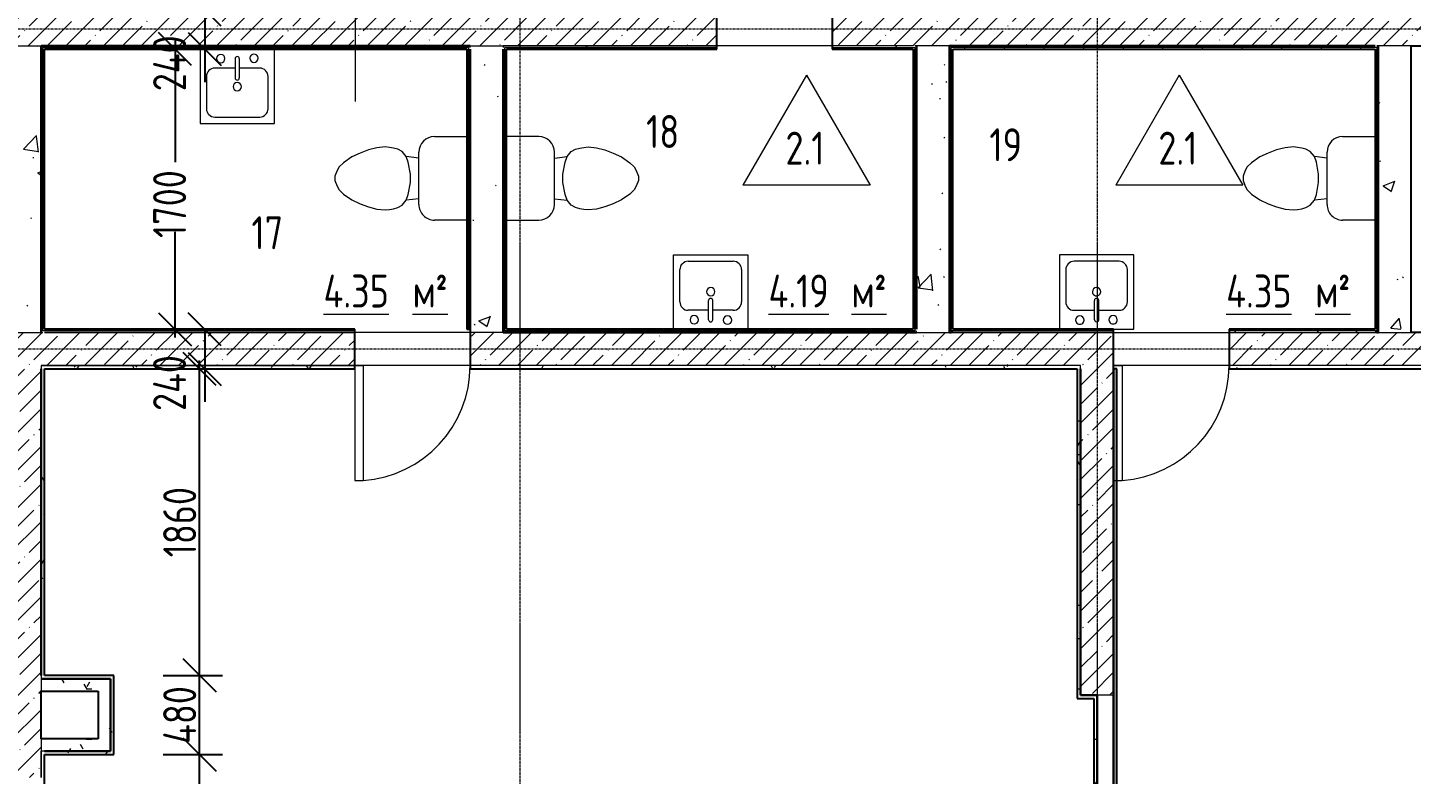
# Model space of a CAD drawing. Header units: millimetres. Extents: x -11854 to 4360091, y -19344 to 4989148.
# Drawn here: x 68840 to 77227, y 12267 to 16797 of the extents above; entities that cross this region are included whole.
import ezdxf

# ---------------------------------------------------------------- set-up
doc = ezdxf.new("R2010")
doc.units = ezdxf.units.MM
doc.linetypes.add('Линия сетки', pattern=[22.225, 12.7, -3.175, 3.175, -3.175])
doc.layers.get('0').update_dxf_attribs({"color": 254})
doc.layers.get('Defpoints').update_dxf_attribs({"color": 254})
for name, color, linetype, lineweight in [('A-ANNO-DIMS', 254, 'Continuous', 9), ('A-AREA-IDEN', 254, 'Continuous', 9), ('A-DOOR', 254, 'Continuous', 9), ('A-FLOR', 254, 'Continuous', 9), ('A-WALL', 254, 'Continuous', 9), ('P-SANR-FIXT', 254, 'Continuous', 9), ('S-GRID', 254, 'Continuous', 9)]:
    doc.layers.add(name, color=color, linetype=linetype, lineweight=lineweight)
doc.styles.add('ISOCPEUR', font='isocpeur.ttf', dxfattribs={"width": 0.8, "height": 200})
doc.styles.add('ISOCPEUR_B', font='', dxfattribs={"width": 0.8, "height": 200})
doc.styles.add('ISOCPEUR_B_1', font='', dxfattribs={"width": 0.8, "height": 200})
doc.styles.get('ISOCPEUR_B').set_extended_font_data('ISOCPEUR', bold=True)
doc.styles.get('ISOCPEUR_B_1').set_extended_font_data('ISOCPEUR', bold=True)
doc.dimstyles.new('2_0_мм_ISOCPEUR', dxfattribs={"dimscale": 304.8, "dimtxt": 199.196235, "dimasz": 0.656168, "dimexe": 0.459318, "dimexo": 0.625, "dimgap": 0.065617, "dimtad": 1, "dimdec": 0, "dimtxsty": 'ISOCPEUR', "dimblk1": 'OBLIQUE', "dimblk2": 'OBLIQUE', "dimsah": 1, "dimcen": 2.5, "dimdle": 0.164042, "dimazin": 3, "dimtfac": 1, "dimtix": 1, "dimtmove": 0, "dimatfit": 3, "dimfxl": 0.787402, "dimfxlon": 1, "dimtvp": 1, "dimarcsym": 2})
doc.dimstyles.new('2_0_мм_ISOCPEUR_1', dxfattribs={"dimscale": 304.8, "dimtxt": 199.196235, "dimasz": 0.656168, "dimexe": 0.459318, "dimexo": 0.625, "dimgap": 0.065617, "dimtad": 1, "dimdec": 0, "dimtxsty": 'ISOCPEUR', "dimblk1": 'OBLIQUE', "dimblk2": 'OBLIQUE', "dimsah": 1, "dimcen": 2.5, "dimdle": 0.164042, "dimazin": 3, "dimtfac": 1, "dimtix": 1, "dimtmove": 1, "dimatfit": 3, "dimfxl": 0.787402, "dimfxlon": 1, "dimtvp": 1, "dimarcsym": 2})
pattern_1 = [(50, (542041.7, 20914.14), (728.7365, -63.7558), [76.2, -838.2]), (355, (542041.7, 20914.14), (-140.9716, 764.2276), [60.96, -670.56]), (100.451, (542102.4, 20908.8), (587.77, 700.4668), [64.76, -712.36]), (46.184, (542041.7, 21117.3), (1084.3162, -168.171), [114.3, -1257.3]), (96.636, (542132, 21103.3), (949.61, 989.7098), [97.14, -1068.54]), (351.184, (542041.7, 21117.3), (949.6206, 989.7012), [91.44, -1005.84]), (21, (542143.3, 21066.54), (606.4579, -409.0606), [76.2, -838.2]), (326, (542143.3, 21066.54), (247.2083, 736.7529), [60.96, -670.56]), (71.451, (542193.8, 21032.46), (853.6683, 327.6855), [64.76, -712.36]), (37.5, (542041.67, 20914.14), (12.3547, 338.22012), [6.706, -655.726, 6.706, -674.014, -673.1]), (37.5, (542041.67, 20914.14), (12.3547, 338.22012), [-1343.152, 6.706, -666.394]), (7.5, (542041.67, 20914.14), (267.27887, 400.72213), [6.706, -381.406, 6.706, -640.486, -256.54]), (7.5, (542041.67, 20914.14), (267.27887, 400.72213), [-1035.304, 6.706, -249.834]), (327.5, (541815.1, 20914.14), (542.36333, -22.91534), [6.706, -247.294, 6.706, -785.774, -1051.56]), (327.5, (541815.1, 20914.14), (542.36333, -22.91534), [-1046.48, 6.706, -1044.854]), (317.5, (541713.5, 20914.14), (592.51696, 101.7071), [6.706, -323.494, 6.706, -519.582, -746.76]), (317.5, (541713.5, 20914.14), (592.51696, 101.7071), [-856.488, 6.706, -740.054])]
pattern_2 = [(45, (542041.67, 20914.14), (-114.04925, 114.04925), []), (45, (542155.72, 20914.14), (-114.04925, 114.04925), [201.613, -40.323, 3.353, -36.97])]
pattern_3 = [(0, (542041.67, 20914.14), (406.4, 101.6), [33.528, -271.272, 33.528, -271.272, -1625.6]), (0, (542041.67, 20914.14), (406.4, 101.6), [-609.6, 33.528, -576.072, 33.528, -271.272, -711.2]), (0, (542041.67, 20914.14), (406.4, 101.6), [-1524, 33.528, -169.672, 33.528, -474.472]), (120, (542194.07, 20964.94), (-291.18818, 301.152724), [33.528, -271.272, 33.528, -1896.872]), (120, (542194.07, 20964.94), (-291.18818, 301.152724), [-338.328, -271.272, 33.528, -576.072, -1016]), (120, (542194.07, 20964.94), (-291.18818, 301.152724), [-1219.2, 33.528, -271.272, 33.528, -677.672]), (120, (542194.07, 20964.94), (-291.18818, 301.152724), [-1557.528, -169.672, 33.528, -474.472]), (240, (542244.87, 21168.14), (-115.21182, -402.752724), [33.528, -271.272, 33.528, -1896.872]), (240, (542244.87, 21168.14), (-115.21182, -402.752724), [-338.328, -271.272, 33.528, -576.072, -1016]), (240, (542244.87, 21168.14), (-115.21182, -402.752724), [-1219.2, 33.528, -271.272, 33.528, -677.672]), (240, (542244.87, 21168.14), (-115.21182, -402.752724), [-1557.528, -169.672, 33.528, -474.472])]
pattern_4 = [(0, (542041.67, 20914.14), (0, 240), []), (90, (542041.67, 20914.14), (-240, 1e-14), [])]

# ---------------------------------------------------------------- blocks, each defined once
blk = doc.blocks.new('Одиночные-Щитовые - Дверной блок внутренний глухой ДГ 21х7 Л-4592465-1Б')
at = {"layer": 'A-DOOR', "lineweight": 18}
for p, q in [((299, 100), (299, 798.1)), ((350, 798.1), (299, 798.1)), ((350, 100), (350, 798.1)), ((350, 100), (299, 100))]:
    blk.add_line(p, q, dxfattribs=at)
at = {"layer": 'A-DOOR'}
blk.add_arc((350, 100), 700, 94.17811, 180, dxfattribs=at)
blk = doc.blocks.new('Туалет-Домашний-3D - Туалет-Домашний-3D-V10-1Б')
at = {"layer": 'P-SANR-FIXT'}
for p, q in [((-253.4, 298.4), (-253.4, 494.7)), ((253.4, 494.7), (253.4, 298.4)), ((158.7, 203.8), (-158.8, 203.8)), ((-123.5, 203.8), (-132.3, 127)), ((123.5, 203.8), (132.3, 127)), ((-162.6, 101.6), (-177, 76.2)), ((-132.3, 127), (-162.6, 101.6)), ((-97.4, 139.7), (-132.3, 127)), ((-25.4, 152.4), (-97.4, 139.7)), ((25.4, 152.4), (-25.4, 152.4)), ((97.4, 139.7), (25.4, 152.4)), ((132.3, 127), (97.4, 139.7)), ((162.6, 101.6), (132.3, 127)), ((177, 76.2), (162.6, 101.6)), ((-188.3, 25.3), (-190.5, 0)), ((-190.5, 0), (-186.1, -50.6)), ((-183.8, 50.8), (-188.3, 25.3)), ((-177, 76.2), (-183.8, 50.8)), ((183.8, 50.8), (177, 76.2)), ((188.3, 25.3), (183.8, 50.8)), ((186.1, -50.6), (190.5, 0)), ((190.5, 0), (188.3, 25.3)), ((-186.1, -50.6), (-172.4, -101.6)), ((172.4, -101.6), (186.1, -50.6)), ((-172.4, -101.6), (-153.9, -152.4)), ((-153.9, -152.4), (-130.2, -203.2)), ((130.2, -203.2), (153.9, -152.4)), ((153.9, -152.4), (172.4, -101.6)), ((-130.2, -203.2), (-95, -254)), ((95, -254), (130.2, -203.2)), ((-95, -254), (-69.6, -279.4)), ((-69.6, -279.4), (-47.6, -292.1)), ((-47.6, -292.1), (-12.7, -304.8)), ((-12.7, -304.8), (12.7, -304.8)), ((12.7, -304.8), (47.6, -292.1)), ((47.6, -292.1), (69.6, -279.4)), ((69.6, -279.4), (95, -254))]:
    blk.add_line(p, q, dxfattribs=at)
for centre, start, end in [((-158.8, 298.4), 180, 270), ((158.7, 298.4), 270, 360)]:
    blk.add_arc(centre, 94.6, start, end, dxfattribs=at)
blk = doc.blocks.new('Кухонная мойка-Островок - 450 x 450 мм-V9-1Б')
at = {"layer": 'P-SANR-FIXT'}
for p, q in [((240.7, 227.3), (-209.3, 227.3)), ((-209.3, 227.3), (-209.3, -222.7)), ((3, 170.2), (3, 53.1)), ((28.4, 170.2), (28.4, 53.1)), ((240.7, -222.7), (240.7, 227.3)), ((3, 113), (-120.4, 113)), ((151.8, 113), (28.4, 113)), ((-171.2, 62.2), (-171.2, -133.8)), ((202.6, -133.8), (202.6, 62.2)), ((-209.3, -222.7), (240.7, -222.7)), ((-120.4, -184.6), (151.8, -184.6))]:
    blk.add_line(p, q, dxfattribs=at)
for centre, radius, start, end in [((-84.3, 170.2), 25.4, 360, 180), ((-84.3, 170.2), 25.4, 180, 360), ((15.7, 170.2), 12.7, 360, 180), ((117.3, 172.3), 25.4, 360, 180), ((117.3, 172.3), 25.4, 180, 0), ((-120.4, 62.2), 50.8, 90, 180), ((151.8, 62.2), 50.8, 360, 90), ((15.7, 0), 25.4, 360, 180), ((15.7, 0), 25.4, 180, 0), ((15.7, 53.1), 12.7, 180, 0), ((-120.4, -133.8), 50.8, 180, 270), ((151.8, -133.8), 50.8, 270, 0)]:
    blk.add_arc(centre, radius, start, end, dxfattribs=at)
blk = doc.blocks.new('Туалет-Домашний-3D - Туалет-Домашний-3D-2034792-1Б')
at = {"layer": 'P-SANR-FIXT'}
for p, q in [((-130.2, 203.2), (-95, 254)), ((-95, 254), (-69.6, 279.4)), ((-69.6, 279.4), (-47.6, 292.1)), ((-47.6, 292.1), (-12.7, 304.8)), ((-12.7, 304.8), (12.7, 304.8)), ((12.7, 304.8), (47.6, 292.1)), ((47.6, 292.1), (69.6, 279.4)), ((69.6, 279.4), (95, 254)), ((95, 254), (130.2, 203.2)), ((-153.9, 152.4), (-130.2, 203.2)), ((130.2, 203.2), (153.9, 152.4)), ((-186.1, 50.6), (-172.4, 101.6)), ((-172.4, 101.6), (-153.9, 152.4)), ((153.9, 152.4), (172.4, 101.6)), ((172.4, 101.6), (186.1, 50.6)), ((-190.5, 0), (-186.1, 50.6)), ((186.1, 50.6), (190.5, 0)), ((-188.3, -25.3), (-190.5, 0)), ((-183.8, -50.8), (-188.3, -25.3)), ((-177, -76.2), (-183.8, -50.8)), ((-162.6, -101.6), (-177, -76.2)), ((177, -76.2), (162.6, -101.6)), ((183.8, -50.8), (177, -76.2)), ((188.3, -25.3), (183.8, -50.8)), ((190.5, 0), (188.3, -25.3)), ((-132.3, -127), (-162.6, -101.6)), ((-97.4, -139.7), (-132.3, -127)), ((-123.5, -203.8), (-132.3, -127)), ((-25.4, -152.4), (-97.4, -139.7)), ((25.4, -152.4), (-25.4, -152.4)), ((97.4, -139.7), (25.4, -152.4)), ((132.3, -127), (97.4, -139.7)), ((123.5, -203.8), (132.3, -127)), ((162.6, -101.6), (132.3, -127)), ((158.7, -203.8), (-158.8, -203.8)), ((-253.4, -298.4), (-253.4, -494.7)), ((253.4, -494.7), (253.4, -298.4))]:
    blk.add_line(p, q, dxfattribs=at)
for centre, start, end in [((-158.8, -298.4), 90, 180), ((158.7, -298.4), 0, 90)]:
    blk.add_arc(centre, 94.6, start, end, dxfattribs=at)
blk = doc.blocks.new('Кухонная мойка-Островок - 450 x 450 мм-2034793-1Б')
at = {"layer": 'P-SANR-FIXT'}
for p, q in [((-209.3, 222.7), (240.7, 222.7)), ((-209.3, -227.3), (-209.3, 222.7)), ((-120.4, 184.6), (151.8, 184.6)), ((240.7, 222.7), (240.7, -227.3)), ((-171.2, -62.2), (-171.2, 133.8)), ((202.6, 133.8), (202.6, -62.2)), ((3, -170.2), (3, -53.1)), ((28.4, -170.2), (28.4, -53.1)), ((3, -113), (-120.4, -113)), ((151.8, -113), (28.4, -113)), ((240.7, -227.3), (-209.3, -227.3))]:
    blk.add_line(p, q, dxfattribs=at)
for centre, radius, start, end in [((-120.4, 133.8), 50.8, 90, 180), ((151.8, 133.8), 50.8, 360, 90), ((15.7, 0), 25.4, 360, 180), ((15.7, 0), 25.4, 180, 0), ((-120.4, -62.2), 50.8, 180, 270), ((15.7, -53.1), 12.7, 360, 180), ((151.8, -62.2), 50.8, 270, 0), ((-84.3, -170.2), 25.4, 0, 180), ((117.3, -172.3), 25.4, 360, 180), ((-84.3, -170.2), 25.4, 180, 0), ((15.7, -170.2), 12.7, 180, 360), ((117.3, -172.3), 25.4, 180, 0)]:
    blk.add_arc(centre, radius, start, end, dxfattribs=at)
blk = doc.blocks.new('_Oblique')
at = {"color": 0, "linetype": 'ByBlock', "lineweight": -2}
blk.add_line((-0.5, -0.5), (0.5, 0.5), dxfattribs=at)
blk = doc.blocks.new('*D795')
at = {"layer": 'A-ANNO-DIMS', "color": 0, "lineweight": -2, "transparency": 16777216}
for p, q in [((69882.1, 8987.4), (69882.1, 12437.4)), ((69661.2, 12387.4), (70022.1, 12387.4)), ((69661.2, 9037.4), (70022.1, 9037.4))]:
    blk.add_line(p, q, dxfattribs=at)
at = {"layer": 'Defpoints', "color": 0, "transparency": 16777216}
for p in [(69642.1, 12387.4), (69882.1, 12387.4), (69642.1, 9037.4)]:
    blk.add_point(p, dxfattribs=at)
at = {"layer": 'A-ANNO-DIMS', "color": 0, "lineweight": -2, "transparency": 16777216, "xscale": 200, "yscale": 200, "zscale": 200}
for p, rotation in [((69882.1, 12387.4), 90), ((69882.1, 9037.4), 270)]:
    blk.add_blockref('_Oblique', p, dxfattribs=dict(at, rotation=rotation))
at = {"layer": 'A-ANNO-DIMS', "color": 0, "transparency": 16777216, "insert": (69762.1, 10712.4), "char_height": 200, "width": 533.233, "attachment_point": 5, "rotation": 90, "style": 'ISOCPEUR'}
blk.add_mtext('\\A1;3350', dxfattribs=at)
blk = doc.blocks.new('*D796')
at = {"layer": 'A-ANNO-DIMS', "color": 0, "lineweight": -2, "transparency": 16777216}
for p, q in [((69882.1, 12337.4), (69882.1, 12917.4)), ((69661.2, 12867.4), (70022.1, 12867.4)), ((69661.2, 12387.4), (70022.1, 12387.4))]:
    blk.add_line(p, q, dxfattribs=at)
at = {"layer": 'Defpoints', "color": 0, "transparency": 16777216}
for p in [(69642.1, 12867.4), (69882.1, 12867.4), (69642.1, 12387.4)]:
    blk.add_point(p, dxfattribs=at)
at = {"layer": 'A-ANNO-DIMS', "color": 0, "lineweight": -2, "transparency": 16777216, "xscale": 200, "yscale": 200, "zscale": 200}
for p, rotation in [((69882.1, 12867.4), 90), ((69882.1, 12387.4), 270)]:
    blk.add_blockref('_Oblique', p, dxfattribs=dict(at, rotation=rotation))
at = {"layer": 'A-ANNO-DIMS', "color": 0, "transparency": 16777216, "insert": (69762.1, 12627.4), "char_height": 200, "width": 418.312, "attachment_point": 5, "rotation": 90, "style": 'ISOCPEUR'}
blk.add_mtext('\\A1;480', dxfattribs=at)
blk = doc.blocks.new('*D797')
at = {"layer": 'A-ANNO-DIMS', "color": 0, "lineweight": -2, "transparency": 16777216}
for p, q in [((69882.1, 12817.4), (69882.1, 14777.4)), ((69661.2, 14727.4), (70022.1, 14727.4)), ((69661.2, 12867.4), (70022.1, 12867.4))]:
    blk.add_line(p, q, dxfattribs=at)
at = {"layer": 'Defpoints', "color": 0, "transparency": 16777216}
for p in [(69642.1, 14727.4), (69882.1, 14727.4), (69642.1, 12867.4)]:
    blk.add_point(p, dxfattribs=at)
at = {"layer": 'A-ANNO-DIMS', "color": 0, "lineweight": -2, "transparency": 16777216, "xscale": 200, "yscale": 200, "zscale": 200}
for p, rotation in [((69882.1, 14727.4), 90), ((69882.1, 12867.4), 270)]:
    blk.add_blockref('_Oblique', p, dxfattribs=dict(at, rotation=rotation))
at = {"layer": 'A-ANNO-DIMS', "color": 0, "transparency": 16777216, "insert": (69762.1, 13797.4), "char_height": 200, "width": 496.458, "attachment_point": 5, "rotation": 90, "style": 'ISOCPEUR'}
blk.add_mtext('\\A1;1860', dxfattribs=at)
blk = doc.blocks.new('*D798')
at = {"layer": 'A-ANNO-DIMS', "color": 0, "lineweight": -2, "transparency": 16777216}
for p, q in [((69661.2, 14967.4), (70054.1, 14967.4)), ((69914.1, 14967.4), (69914.1, 14677.4)), ((69661.2, 14727.4), (70054.1, 14727.4)), ((69914.1, 14727.4), (69914.1, 14527.4))]:
    blk.add_line(p, q, dxfattribs=at)
at = {"layer": 'Defpoints', "color": 0, "transparency": 16777216}
for p in [(69642.1, 14967.4), (69914.1, 14967.4), (69642.1, 14727.4)]:
    blk.add_point(p, dxfattribs=at)
at = {"layer": 'A-ANNO-DIMS', "color": 0, "lineweight": -2, "transparency": 16777216, "xscale": 200, "yscale": 200, "zscale": 200}
for p, rotation in [((69914.1, 14967.4), 90), ((69914.1, 14727.4), 270)]:
    blk.add_blockref('_Oblique', p, dxfattribs=dict(at, rotation=rotation))
at = {"layer": 'A-ANNO-DIMS', "color": 0, "transparency": 16777216, "insert": (69600.8, 14471.6), "char_height": 200, "width": 418.312, "attachment_point": 1, "rotation": 90, "line_spacing_factor": 1.149209, "style": 'ISOCPEUR'}
blk.add_mtext('\\A1;240', dxfattribs=at)
blk = doc.blocks.new('*D799')
at = {"layer": 'A-ANNO-DIMS', "color": 0, "lineweight": -2, "transparency": 16777216}
for p, q in [((69734.1, 16717.4), (69734.1, 15981.7)), ((69661.2, 16667.4), (69874.1, 16667.4)), ((69734.1, 14917.4), (69734.1, 15557.7)), ((69661.2, 14967.4), (69874.1, 14967.4))]:
    blk.add_line(p, q, dxfattribs=at)
at = {"layer": 'Defpoints', "color": 0, "transparency": 16777216}
for p in [(69642.1, 16667.4), (69734.1, 16667.4), (69642.1, 14967.4)]:
    blk.add_point(p, dxfattribs=at)
at = {"layer": 'A-ANNO-DIMS', "color": 0, "lineweight": -2, "transparency": 16777216, "xscale": 200, "yscale": 200, "zscale": 200}
for p, rotation in [((69734.1, 16667.4), 90), ((69734.1, 14967.4), 270)]:
    blk.add_blockref('_Oblique', p, dxfattribs=dict(at, rotation=rotation))
at = {"layer": 'A-ANNO-DIMS', "color": 0, "transparency": 16777216, "insert": (69600.8, 15521.4), "char_height": 200, "width": 496.458, "attachment_point": 1, "rotation": 90, "line_spacing_factor": 1.149209, "style": 'ISOCPEUR'}
blk.add_mtext('\\A1;1700', dxfattribs=at)
blk = doc.blocks.new('*D800')
at = {"layer": 'A-ANNO-DIMS', "color": 0, "lineweight": -2, "transparency": 16777216}
for p, q in [((69661.2, 16907.4), (70054.1, 16907.4)), ((69914.1, 16907.4), (69914.1, 16617.4)), ((69661.2, 16667.4), (70054.1, 16667.4)), ((69914.1, 16667.4), (69914.1, 16467.4))]:
    blk.add_line(p, q, dxfattribs=at)
at = {"layer": 'Defpoints', "color": 0, "transparency": 16777216}
for p in [(69642.1, 16907.4), (69914.1, 16907.4), (69642.1, 16667.4)]:
    blk.add_point(p, dxfattribs=at)
at = {"layer": 'A-ANNO-DIMS', "color": 0, "lineweight": -2, "transparency": 16777216, "xscale": 200, "yscale": 200, "zscale": 200}
for p, rotation in [((69914.1, 16907.4), 90), ((69914.1, 16667.4), 270)]:
    blk.add_blockref('_Oblique', p, dxfattribs=dict(at, rotation=rotation))
at = {"layer": 'A-ANNO-DIMS', "color": 0, "transparency": 16777216, "insert": (69600.8, 16411.6), "char_height": 200, "width": 418.312, "attachment_point": 1, "rotation": 90, "line_spacing_factor": 1.149209, "style": 'ISOCPEUR'}
blk.add_mtext('\\A1;240', dxfattribs=at)
blk = doc.blocks.new('МАРКА ПОМЕЩЕНИЯ - ПОЛЫ - ОТДЕЛКА ПОЛА-6347798-1Б')
at = {"layer": 'A-AREA-IDEN'}
for p, q in [((0, 4.233), (-3.855, -2.444)), ((0, 4.233), (3.855, -2.444)), ((3.855, -2.444), (-3.855, -2.444))]:
    blk.add_line(p, q, dxfattribs=at)

msp = doc.modelspace()

# ---------------------------------------------------------------- hatches: boundary and pattern name
at = {"layer": 'A-WALL'}
h = msp.add_hatch(dxfattribs=at)
h.set_pattern_fill('FP_1', color=8, style=0, pattern_type=2)
h.set_pattern_definition(pattern_2)
h.paths.add_polyline_path([(68722.6, 16687.4), (68922.6, 16687.4), (68922.6, 23017.4), (68722.6, 23017.4), (68722.6, 16807.4)])
h = msp.add_hatch(dxfattribs=at)
h.set_pattern_fill('FP_1', color=8, style=0, pattern_type=2)
h.set_pattern_definition(pattern_2)
h.paths.add_polyline_path([(68922.6, 16687.4), (73017.6, 16687.4), (73017.6, 16887.4), (68922.6, 16887.4)])
h.paths.add_polyline_path([(73717.6, 16687.4), (77622.6, 16687.4), (77622.6, 16887.4), (73717.6, 16887.4)])
h = msp.add_hatch(dxfattribs=at)
h.set_pattern_fill('FP_2', color=8, style=0, pattern_type=2)
h.set_pattern_definition(pattern_1)
h.paths.add_polyline_path([(68722.5, 14947.4), (68922.5, 14947.4), (68922.5, 16687.4), (68722.5, 16687.4), (68722.5, 14957.9)])
h = msp.add_hatch(dxfattribs=at)
h.set_pattern_fill('FP_5', color=8, style=0, pattern_type=2)
h.set_pattern_definition(pattern_3)
h.paths.add_polyline_path([(68922.4, 14947.4), (68932.4, 14947.4), (68932.4, 16677.4), (68922.5, 16677.4), (68922.4, 16667.4), (68922.4, 14957.9)])
h = msp.add_hatch(dxfattribs=at)
h.set_pattern_fill('FP_5', color=8, style=0, pattern_type=2)
h.set_pattern_definition(pattern_3)
h.paths.add_polyline_path([(71512.5, 16677.4), (71522.6, 16677.4), (71522.6, 16687.4), (68922.5, 16687.4), (68922.5, 16677.4), (71056.8, 16677.4)])
h = msp.add_hatch(dxfattribs=at)
h.set_pattern_fill('FP_6', color=8, style=0, pattern_type=2)
h.set_pattern_definition(pattern_4)
h.paths.add_polyline_path([(71502.5, 16667.4), (71512.5, 16667.4), (71512.5, 16677.4), (68932.4, 16677.4), (68932.4, 16667.4), (71056.8, 16667.4)])
h = msp.add_hatch(dxfattribs=at)
h.set_pattern_fill('FP_6', color=8, style=0, pattern_type=2)
h.set_pattern_definition(pattern_4)
h.paths.add_polyline_path([(68942.4, 14957.4), (68942.4, 16667.4), (68932.4, 16667.4), (68932.4, 14957.4)])
h = msp.add_hatch(dxfattribs=at)
h.set_pattern_fill('FP_6', color=8, style=0, pattern_type=2)
h.set_pattern_definition(pattern_4)
h.paths.add_polyline_path([(71502.5, 14967.4), (71512.5, 14967.4), (71512.5, 16667.4), (71502.5, 16667.4), (71502.5, 15942.4)])
h = msp.add_hatch(dxfattribs=at)
h.set_pattern_fill('FP_5', color=8, style=0, pattern_type=2)
h.set_pattern_definition(pattern_3)
h.paths.add_polyline_path([(71522.5, 14967.4), (71522.6, 16677.4), (71512.5, 16677.4), (71512.5, 14967.4)])
h = msp.add_hatch(dxfattribs=at)
h.set_pattern_fill('FP_2', color=8, style=0, pattern_type=2)
h.set_pattern_definition(pattern_1)
h.paths.add_polyline_path([(71522.6, 14947.4), (71722.6, 14947.4), (71722.6, 16687.4), (71522.6, 16687.4), (71522.6, 14957.9)])
h = msp.add_hatch(dxfattribs=at)
h.set_pattern_fill('FP_5', color=8, style=0, pattern_type=2)
h.set_pattern_definition(pattern_3)
h.paths.add_polyline_path([(74217.5, 16677.4), (74217.5, 16687.4), (73717.6, 16687.4), (73717.6, 16677.4), (74207.5, 16677.4)])
h.paths.add_polyline_path([(73017.6, 16677.4), (73017.6, 16687.4), (71722.6, 16687.4), (71722.6, 16677.4), (72227.1, 16677.4)])
h = msp.add_hatch(dxfattribs=at)
h.set_pattern_fill('FP_6', color=8, style=0, pattern_type=2)
h.set_pattern_definition(pattern_4)
h.paths.add_polyline_path([(74207.5, 16667.4), (74207.5, 16677.4), (73717.6, 16677.4), (73717.6, 16667.4)])
h.paths.add_polyline_path([(73017.6, 16667.4), (73017.6, 16677.4), (71732.5, 16677.4), (71732.5, 16667.4), (72227.1, 16667.4)])
h = msp.add_hatch(dxfattribs=at)
h.set_pattern_fill('FP_6', color=8, style=0, pattern_type=2)
h.set_pattern_definition(pattern_4)
h.paths.add_polyline_path([(71742.5, 14967.4), (71742.5, 16667.4), (71732.5, 16667.4), (71732.5, 14967.4)])
h = msp.add_hatch(dxfattribs=at)
h.set_pattern_fill('FP_6', color=8, style=0, pattern_type=2)
h.set_pattern_definition(pattern_4)
h.paths.add_polyline_path([(74217.5, 14967.4), (74217.5, 16677.4), (74207.5, 16677.4), (74207.5, 14967.4)])
h = msp.add_hatch(dxfattribs=at)
h.set_pattern_fill('FP_5', color=8, style=0, pattern_type=2)
h.set_pattern_definition(pattern_3)
h.paths.add_polyline_path([(74227.5, 14957.4), (74227.5, 16687.4), (74217.5, 16687.4), (74217.5, 14957.4)])
h = msp.add_hatch(dxfattribs=at)
h.set_pattern_fill('FP_2', color=8, style=0, pattern_type=2)
h.set_pattern_definition(pattern_1)
h.paths.add_polyline_path([(74227.5, 14947.4), (74427.5, 14947.4), (74427.5, 16687.4), (74227.5, 16687.4), (74227.5, 14957.4)])
h = msp.add_hatch(dxfattribs=at)
h.set_pattern_fill('FP_5', color=8, style=0, pattern_type=2)
h.set_pattern_definition(pattern_3)
h.paths.add_polyline_path([(74427.5, 14947.4), (74437.5, 14947.4), (74437.5, 16687.4), (74427.5, 16687.4), (74427.5, 15942.4)])
h = msp.add_hatch(dxfattribs=at)
h.set_pattern_fill('FP_5', color=8, style=0, pattern_type=2)
h.set_pattern_definition(pattern_3)
h.paths.add_polyline_path([(77017.2, 16677.4), (77017.2, 16687.4), (74437.5, 16687.4), (74437.5, 16677.4), (77007.2, 16677.4)])
h = msp.add_hatch(dxfattribs=at)
h.set_pattern_fill('FP_6', color=8, style=0, pattern_type=2)
h.set_pattern_definition(pattern_4)
h.paths.add_polyline_path([(74437.5, 14957.4), (74447.5, 14957.4), (74447.5, 16677.4), (74437.5, 16677.4), (74437.5, 15942.4)])
h = msp.add_hatch(dxfattribs=at)
h.set_pattern_fill('FP_6', color=8, style=0, pattern_type=2)
h.set_pattern_definition(pattern_4)
h.paths.add_polyline_path([(77007.2, 16667.4), (77007.2, 16677.4), (74447.5, 16677.4), (74447.5, 16667.4), (76908.1, 16667.4)])
h = msp.add_hatch(dxfattribs=at)
h.set_pattern_fill('FP_6', color=8, style=0, pattern_type=2)
h.set_pattern_definition(pattern_4)
h.paths.add_polyline_path([(77007.2, 14957.4), (77017.2, 14957.9), (77017.2, 16677.4), (77007.2, 16677.4), (77007.2, 14957.9)])
h = msp.add_hatch(dxfattribs=at)
h.set_pattern_fill('FP_5', color=8, style=0, pattern_type=2)
h.set_pattern_definition(pattern_3)
h.paths.add_polyline_path([(77017.2, 14947.4), (77027.2, 14947.4), (77027.2, 16687.4), (77017.2, 16687.4), (77017.2, 14957.4)])
h = msp.add_hatch(dxfattribs=at)
h.set_pattern_fill('FP_2', color=8, style=0, pattern_type=2)
h.set_pattern_definition(pattern_1)
h.paths.add_polyline_path([(77027.2, 14947.4), (77227.2, 14947.4), (77227.2, 16687.4), (77027.2, 16687.4), (77027.2, 14957.9)])
h = msp.add_hatch(dxfattribs=at)
h.set_pattern_fill('FP_1', color=8, style=0, pattern_type=2)
h.set_pattern_definition(pattern_2)
h.paths.add_polyline_path([(67722.6, 14747.4), (70822.6, 14747.4), (70822.6, 14947.4), (67722.6, 14947.4)])
h.paths.add_polyline_path([(71522.6, 14747.4), (75422.6, 14747.4), (75422.6, 14947.4), (71522.6, 14947.4)])
h.paths.add_polyline_path([(76122.6, 14747.4), (77622.6, 14747.4), (77622.6, 14947.4), (76122.6, 14947.4)])
h = msp.add_hatch(dxfattribs=at)
h.set_pattern_fill('FP_5', color=8, style=0, pattern_type=2)
h.set_pattern_definition(pattern_3)
h.paths.add_polyline_path([(70822.6, 14947.4), (70822.6, 14957.4), (68932.4, 14957.4), (68932.4, 14947.4), (69886.6, 14947.4)])
h = msp.add_hatch(dxfattribs=at)
h.set_pattern_fill('FP_6', color=8, style=0, pattern_type=2)
h.set_pattern_definition(pattern_4)
h.paths.add_polyline_path([(70822.6, 14957.4), (70822.6, 14967.4), (68942.4, 14967.4), (68942.4, 14957.4), (69886.6, 14957.4)])
h = msp.add_hatch(dxfattribs=at)
h.set_pattern_fill('FP_5', color=8, style=0, pattern_type=2)
h.set_pattern_definition(pattern_3)
h.paths.add_polyline_path([(74227.5, 14947.4), (74227.5, 14957.4), (71722.5, 14957.4), (71722.5, 14947.4), (73397.3, 14947.4)])
h = msp.add_hatch(dxfattribs=at)
h.set_pattern_fill('FP_6', color=8, style=0, pattern_type=2)
h.set_pattern_definition(pattern_4)
h.paths.add_polyline_path([(74217.5, 14957.4), (74217.5, 14967.4), (71732.5, 14967.4), (71732.5, 14957.4), (73397.3, 14957.4)])
h = msp.add_hatch(dxfattribs=at)
h.set_pattern_fill('FP_5', color=8, style=0, pattern_type=2)
h.set_pattern_definition(pattern_3)
h.paths.add_polyline_path([(77017.2, 14947.4), (77017.2, 14957.4), (76122.6, 14957.4), (76122.6, 14947.4), (77007.2, 14947.4)])
h.paths.add_polyline_path([(75422.6, 14947.4), (75422.6, 14957.4), (74437.5, 14957.4), (74437.5, 14947.4), (75152.7, 14947.4)])
h = msp.add_hatch(dxfattribs=at)
h.set_pattern_fill('FP_6', color=8, style=0, pattern_type=2)
h.set_pattern_definition(pattern_4)
h.paths.add_polyline_path([(76908.1, 14957.4), (77007.2, 14957.9), (77007.2, 14967.4), (76122.6, 14967.4), (76122.6, 14957.4)])
h.paths.add_polyline_path([(75422.6, 14957.4), (75422.6, 14967.4), (74447.5, 14967.4), (74447.5, 14957.4), (75152.7, 14957.4)])
h = msp.add_hatch(dxfattribs=at)
h.set_pattern_fill('FP_1', color=8, style=0, pattern_type=2)
h.set_pattern_definition(pattern_2)
h.paths.add_polyline_path([(68722.6, 12247.4), (68922.6, 12247.4), (68922.6, 14747.4), (68722.6, 14747.4), (68722.6, 13973.3)])
h = msp.add_hatch(dxfattribs=at)
h.set_pattern_fill('FP_5', color=8, style=0, pattern_type=2)
h.set_pattern_definition(pattern_3)
h.paths.add_polyline_path([(68942.5, 12867.4), (68942.5, 14727.4), (68922.5, 14727.4), (68922.5, 12867.4)])
h = msp.add_hatch(dxfattribs=at)
h.set_pattern_fill('FP_5', color=8, style=0, pattern_type=2)
h.set_pattern_definition(pattern_3)
h.paths.add_polyline_path([(75202.5, 14727.4), (75222.6, 14727.4), (75222.6, 14747.4), (71522.6, 14747.4), (71522.6, 14727.4), (75152.7, 14727.4)])
h.paths.add_polyline_path([(70822.6, 14727.4), (70822.6, 14747.4), (68922.6, 14747.4), (68922.6, 14727.4), (69886.6, 14727.4)])
h = msp.add_hatch(dxfattribs=at)
h.set_pattern_fill('FP_5', color=8, style=0, pattern_type=2)
h.set_pattern_definition(pattern_3)
h.paths.add_polyline_path([(75222.5, 12727.4), (75222.5, 14727.4), (75202.5, 14727.4), (75202.5, 12727.4)])
h = msp.add_hatch(dxfattribs=at)
h.set_pattern_fill('FP_1', color=8, style=0, pattern_type=2)
h.set_pattern_definition(pattern_2)
h.paths.add_polyline_path([(75222.6, 12747.4), (75422.6, 12747.4), (75422.6, 14747.4), (75222.6, 14747.4), (75222.6, 13973.3)])
h = msp.add_hatch(dxfattribs=at)
h.set_pattern_fill('FP_5', color=8, style=0, pattern_type=2)
h.set_pattern_definition(pattern_3)
h.paths.add_polyline_path([(75442.5, 2242.4), (75442.5, 14727.4), (75422.5, 14727.4), (75422.5, 2242.4)])
h = msp.add_hatch(dxfattribs=at)
h.set_pattern_fill('FP_5', color=8, style=0, pattern_type=2)
h.set_pattern_definition(pattern_3)
h.paths.add_polyline_path([(80042.5, 14727.4), (80042.5, 14747.4), (76122.6, 14747.4), (76122.6, 14727.4), (79248.6, 14727.4)])
h = msp.add_hatch(dxfattribs=at)
h.set_pattern_fill('FP_5', color=8, style=0, pattern_type=2)
h.set_pattern_definition(pattern_3)
h.paths.add_polyline_path([(69342.5, 12847.4), (69342.5, 12867.4), (68922.6, 12867.4), (68922.6, 12847.4)])
h = msp.add_hatch(dxfattribs=at)
h.set_pattern_fill('FP_5', color=8, style=0, pattern_type=2)
h.set_pattern_definition(pattern_3)
h.paths.add_polyline_path([(68922.6, 12772.4), (69267.3, 12772.4), (69267.3, 12847.4), (68922.6, 12847.4)])
h = msp.add_hatch(dxfattribs=at)
h.set_pattern_fill('FP_5', color=8, style=0, pattern_type=2)
h.set_pattern_definition(pattern_3)
h.paths.add_polyline_path([(69267.3, 12482.4), (69342.3, 12482.4), (69342.3, 12847.4), (69267.3, 12847.4), (69267.3, 12772.4)])
h = msp.add_hatch(dxfattribs=at)
h.set_pattern_fill('FP_5', color=8, style=0, pattern_type=2)
h.set_pattern_definition(pattern_3)
h.paths.add_polyline_path([(69342.5, 12407.4), (69362.5, 12407.4), (69362.5, 12867.4), (69342.5, 12867.4), (69342.5, 12847.4)])
h = msp.add_hatch(dxfattribs=at)
h.set_pattern_fill('FP_5', color=8, style=0, pattern_type=2)
h.set_pattern_definition(pattern_3)
h.paths.add_polyline_path([(75322.5, 9637.4), (75322.5, 12727.4), (75302.5, 12727.4), (75302.5, 9637.4)])
h = msp.add_hatch(dxfattribs=at)
h.set_pattern_fill('FP_2', color=8, style=0, pattern_type=2)
h.set_pattern_definition(pattern_1)
h.paths.add_polyline_path([(75422.6, 9617.4), (75422.6, 12747.4), (75322.6, 12747.4), (75322.6, 9617.4)])
h = msp.add_hatch(dxfattribs=at)
h.set_pattern_fill('FP_5', color=8, style=0, pattern_type=2)
h.set_pattern_definition(pattern_3)
h.paths.add_polyline_path([(68922.6, 12407.4), (69342.3, 12407.4), (69342.3, 12482.4), (68922.6, 12482.4)])
h = msp.add_hatch(dxfattribs=at)
h.set_pattern_fill('FP_5', color=8, style=0, pattern_type=2)
h.set_pattern_definition(pattern_3)
h.paths.add_polyline_path([(68922.5, 9037.4), (68942.5, 9037.4), (68942.5, 12407.4), (68922.5, 12407.4), (68922.5, 9050.5)])
h = msp.add_hatch(dxfattribs=at)
h.set_pattern_fill('FP_5', color=8, style=0, pattern_type=2)
h.set_pattern_definition(pattern_3)
h.paths.add_polyline_path([(68942.5, 12387.4), (69362.5, 12387.4), (69362.5, 12407.4), (68942.5, 12407.4)])

# ---------------------------------------------------------------- linework, layer by layer
at = {"layer": 'A-AREA-IDEN', "color": 8}
msp.add_line((70826.8, 16350.1), (70826.8, 17226.4), dxfattribs=at)
at = {"layer": 'A-FLOR', "color": 8}
for p, q in [((75422.6, 14947.4), (76122.6, 14947.4)), ((76122.6, 14747.4), (75422.6, 14747.4))]:
    msp.add_line(p, q, dxfattribs=at)
at = {"layer": 'A-WALL', "color": 8, "lineweight": 25}
for p, q in [((73017.6, 16687.4), (73017.6, 16887.4)), ((73717.6, 16887.4), (73717.6, 16687.4)), ((68922.4, 16667.4), (68922.4, 14947.4)), ((68922.5, 14947.4), (68922.5, 16687.4)), ((71522.6, 16687.4), (68922.5, 16687.4)), ((68922.5, 16687.4), (68922.5, 16667.4)), ((68922.6, 16687.4), (71522.6, 16687.4)), ((68942.4, 16667.4), (71502.5, 16667.4)), ((68942.4, 14967.4), (68942.4, 16667.4)), ((71502.5, 16667.4), (71502.5, 14967.4)), ((71522.5, 14967.4), (71522.5, 16667.4)), ((71522.6, 16667.4), (71522.6, 14947.4)), ((71722.5, 16667.4), (71722.5, 14947.4)), ((71722.6, 14947.4), (71722.6, 16667.4)), ((71742.5, 16667.4), (73017.6, 16667.4)), ((71742.5, 14967.4), (71742.5, 16667.4)), ((73017.6, 16667.4), (73017.6, 16687.4)), ((73717.6, 16687.4), (73717.6, 16667.4)), ((73717.6, 16667.4), (74207.5, 16667.4)), ((74207.5, 16667.4), (74207.5, 14967.4)), ((74227.5, 16687.4), (74227.5, 14967.4)), ((74227.5, 14967.4), (74227.5, 16687.4)), ((74427.5, 14947.4), (74427.5, 16687.4)), ((74427.5, 16687.4), (77007.2, 16687.4)), ((74427.5, 16687.4), (74427.5, 14947.4)), ((77007.2, 16687.4), (74427.5, 16687.4)), ((74447.5, 14967.4), (74447.5, 16667.4)), ((74447.5, 16667.4), (77007.2, 16667.4)), ((77007.2, 16667.4), (77007.2, 14967.4)), ((77027.2, 16687.4), (77027.2, 14947.4)), ((77027.2, 14947.4), (77027.2, 16687.4)), ((77227.2, 14947.4), (77227.2, 16687.4)), ((77227.2, 16687.4), (77622.6, 16687.4)), ((70822.6, 14967.4), (68942.4, 14967.4)), ((70822.6, 14947.4), (70822.6, 14967.4)), ((70822.6, 14747.4), (70822.6, 14947.4)), ((71502.5, 14967.4), (71522.5, 14967.4)), ((71522.6, 14947.4), (71522.6, 14747.4)), ((71722.5, 14947.4), (74227.5, 14947.4)), ((74227.5, 14947.4), (71722.6, 14947.4)), ((74207.5, 14967.4), (71742.5, 14967.4)), ((74447.5, 14947.4), (74427.5, 14947.4)), ((74427.5, 14947.4), (74437.5, 14947.4)), ((75422.6, 14967.4), (74447.5, 14967.4)), ((75422.6, 14947.4), (75422.6, 14967.4)), ((75422.6, 14747.4), (75422.6, 14947.4)), ((77007.2, 14967.4), (76122.6, 14967.4)), ((76122.6, 14967.4), (76122.6, 14947.4)), ((76122.6, 14947.4), (76122.6, 14747.4)), ((77027.2, 14947.4), (77007.2, 14947.4)), ((77017.2, 14947.4), (77027.2, 14947.4)), ((79822.6, 14947.4), (77227.2, 14947.4)), ((68922.5, 14727.4), (68922.5, 12867.4)), ((68922.6, 12867.4), (68922.6, 14727.4)), ((68942.5, 14727.4), (70822.6, 14727.4)), ((68942.5, 12867.4), (68942.5, 14727.4)), ((70822.6, 14727.4), (70822.6, 14747.4)), ((71522.6, 14747.4), (71522.6, 14727.4)), ((71522.6, 14727.4), (75202.5, 14727.4)), ((75202.5, 14727.4), (75202.5, 12727.4)), ((75222.5, 12747.4), (75222.5, 14727.4)), ((75222.6, 14727.4), (75222.6, 12747.4)), ((75442.5, 14727.4), (75422.5, 14727.4)), ((75422.5, 14727.4), (75422.5, 2242.4)), ((75422.6, 12747.4), (75422.6, 14747.4)), ((75442.5, 2242.4), (75442.5, 14727.4)), ((76122.6, 14747.4), (76122.6, 14727.4)), ((76122.6, 14727.4), (80042.5, 14727.4)), ((69342.3, 12847.4), (68922.6, 12847.4)), ((68922.6, 12847.4), (69342.5, 12847.4)), ((69362.5, 12867.4), (68942.5, 12867.4)), ((69342.3, 12407.4), (69342.3, 12847.4)), ((69342.5, 12847.4), (69342.5, 12407.4)), ((69362.5, 12387.4), (69362.5, 12867.4)), ((68922.6, 12482.4), (68922.6, 12772.4)), ((68922.6, 12772.4), (69267.3, 12772.4)), ((69267.3, 12772.4), (69267.3, 12482.4)), ((75202.5, 12727.4), (75302.5, 12727.4)), ((75322.5, 12747.4), (75222.5, 12747.4)), ((75222.6, 12747.4), (75322.6, 12747.4)), ((75302.5, 12727.4), (75302.5, 9637.4)), ((75322.5, 9637.4), (75322.5, 12747.4)), ((75322.6, 12747.4), (75322.6, 9617.4)), ((75422.6, 9617.4), (75422.6, 12747.4)), ((69267.3, 12482.4), (68922.6, 12482.4)), ((68942.5, 12407.4), (69342.3, 12407.4)), ((69342.5, 12407.4), (68942.5, 12407.4)), ((68942.5, 9037.4), (68942.5, 12387.4)), ((68942.5, 12387.4), (69362.5, 12387.4))]:
    msp.add_line(p, q, dxfattribs=at)
at = {"layer": 'A-WALL', "color": 8}
for p, q in [((68722.5, 16687.4), (68922.6, 16687.4)), ((68932.4, 16677.4), (71512.5, 16677.4)), ((68932.4, 14957.4), (68932.4, 16677.4)), ((71512.5, 16677.4), (71512.5, 14967.4)), ((71522.6, 16687.4), (73017.6, 16687.4)), ((71522.6, 16677.4), (71522.6, 16687.4)), ((73017.6, 16687.4), (71722.6, 16687.4)), ((71722.6, 16687.4), (71722.6, 16677.4)), ((71732.5, 16677.4), (73017.6, 16677.4)), ((71732.5, 14957.4), (71732.5, 16677.4)), ((74207.5, 16687.4), (73017.6, 16687.4)), ((74207.5, 16687.4), (73717.6, 16687.4)), ((73717.6, 16677.4), (74217.5, 16677.4)), ((74427.5, 16687.4), (74217.5, 16687.4)), ((74217.5, 16677.4), (74217.5, 14957.4)), ((74437.5, 14957.4), (74437.5, 16677.4)), ((77017.2, 16677.4), (74437.5, 16677.4)), ((77227.2, 16687.4), (77017.2, 16687.4)), ((77017.2, 16677.4), (77017.2, 14957.4)), ((68722.5, 14947.4), (68932.4, 14947.4)), ((70822.6, 14957.4), (68932.4, 14957.4)), ((71722.6, 14947.4), (68942.4, 14947.4)), ((68942.4, 14947.4), (70822.6, 14947.4)), ((74217.5, 14957.4), (71732.5, 14957.4)), ((74227.5, 14947.4), (74227.5, 14957.4)), ((74227.5, 14947.4), (74427.5, 14947.4)), ((75422.6, 14957.4), (74437.5, 14957.4)), ((74437.5, 14947.4), (75422.6, 14947.4)), ((75422.6, 14947.4), (74447.5, 14947.4)), ((77017.2, 14957.4), (76122.6, 14957.4)), ((76122.6, 14947.4), (77007.2, 14947.4)), ((76122.6, 14947.4), (77017.2, 14947.4)), ((77027.2, 14947.4), (77227.2, 14947.4)), ((68922.6, 14747.4), (70822.6, 14747.4)), ((70822.6, 14747.4), (68922.6, 14747.4)), ((68922.6, 14747.4), (68922.6, 14727.4)), ((75222.6, 14747.4), (70822.6, 14747.4)), ((75222.6, 14747.4), (71522.6, 14747.4)), ((75222.6, 14727.4), (75222.6, 14747.4)), ((77622.6, 14747.4), (76122.6, 14747.4)), ((77622.6, 14747.4), (76122.6, 14747.4)), ((68922.6, 12867.4), (68922.6, 12847.4)), ((68922.6, 12847.4), (68922.6, 12772.4)), ((75422.6, 12747.4), (75322.6, 12747.4)), ((68922.6, 12482.4), (68922.6, 12407.4)), ((68942.5, 12407.4), (68922.5, 12407.4)), ((68922.5, 12407.4), (68922.5, 12247.4)), ((68922.6, 12247.4), (68922.6, 12407.4))]:
    msp.add_line(p, q, dxfattribs=at)
at = {"layer": 'S-GRID', "color": 8, "linetype": 'Линия сетки'}
for p, q in [((71822.6, 26233.7), (71822.6, -3986)), ((75322.6, 26233.7), (75322.6, -3986)), ((84219.3, 16787.4), (45556.2, 16787.4)), ((84219.3, 14847.4), (45556.2, 14847.4))]:
    msp.add_line(p, q, dxfattribs=at)

# ---------------------------------------------------------------- block references
at = {"layer": 'A-AREA-IDEN', "color": 8, "xscale": 99.99999999999991, "yscale": 99.99999999999991, "zscale": 99.99999999999991}
for p in [(73560.7, 16085.5), (75820.7, 16085.5)]:
    msp.add_blockref('МАРКА ПОМЕЩЕНИЯ - ПОЛЫ - ОТДЕЛКА ПОЛА-6347798-1Б', p, dxfattribs=at)
at = {"layer": 'A-DOOR', "color": 8, "rotation": 180}
for p in [(71172.6, 14847.4), (75772.6, 14847.4)]:
    msp.add_blockref('Одиночные-Щитовые - Дверной блок внутренний глухой ДГ 21х7 Л-4592465-1Б', p, dxfattribs=at)
at = {"layer": 'P-SANR-FIXT', "color": 8}
for name, p in [('Кухонная мойка-Островок - 450 x 450 мм-V9-1Б', (70094.9, 16439.4)), ('Кухонная мойка-Островок - 450 x 450 мм-2034793-1Б', (72965, 15195.5))]:
    msp.add_blockref(name, p, dxfattribs=at)
for name, p, rotation in [('Туалет-Домашний-3D - Туалет-Домашний-3D-V10-1Б', (71007.8, 15883), 269.9999999986024), ('Туалет-Домашний-3D - Туалет-Домашний-3D-2034792-1Б', (72237.2, 15883), 270.0000000013974), ('Туалет-Домашний-3D - Туалет-Домашний-3D-V10-1Б', (76512.5, 15883), 269.9999999986193), ('Кухонная мойка-Островок - 450 x 450 мм-V9-1Б', (75335.1, 15195.5), 180)]:
    msp.add_blockref(name, p, dxfattribs=dict(at, rotation=rotation))

# ---------------------------------------------------------------- texts
at = {"layer": 'A-AREA-IDEN', "color": 8, "char_height": 200, "attachment_point": 1}
for s, insert, width, style in [('18', (72589, 16267.3), 250.126, 'ISOCPEUR_B'), ('19', (74669.9, 16186.8), 250.126, 'ISOCPEUR_B'), ('2.1', (73433.7, 16166.2), 295.021, 'ISOCPEUR'), ('2.1', (75693.7, 16166.2), 295.021, 'ISOCPEUR'), ('17', (70196.8, 15653.1), 250.126, 'ISOCPEUR_B'), ('\\L4.35 ', (70633.7, 15299.6), 654.177, 'ISOCPEUR_B'), ('\\L\\fISOCPEUR|b1|i0|c238|p34|;\\W.8;\\L²', (71311.1, 15299.6), 128.27, 'ISOCPEUR_B_1'), ('\\L4.19 ', (73331, 15299.6), 609.282, 'ISOCPEUR_B'), ('\\L\\fISOCPEUR|b1|i0|c238|p34|;\\W.8;\\L²', (73971.3, 15299.6), 128.27, 'ISOCPEUR_B_1'), ('\\L4.35 ', (76105, 15299.6), 654.177, 'ISOCPEUR_B'), ('\\L\\fISOCPEUR|b1|i0|c238|p34|;\\W.8;\\L²', (76782.3, 15299.6), 128.27, 'ISOCPEUR_B_1'), ('\\L\\fISOCPEUR|b1|i0|c204|p34|;\\W.8;\\Lм', (71173.5, 15299.6), 166.751, 'ISOCPEUR_B'), ('\\L\\fISOCPEUR|b1|i0|c204|p34|;\\W.8;\\Lм', (73833.7, 15299.6), 166.751, 'ISOCPEUR_B'), ('\\L\\fISOCPEUR|b1|i0|c204|p34|;\\W.8;\\Lм', (76644.7, 15299.6), 166.751, 'ISOCPEUR_B')]:
    msp.add_mtext(s, dxfattribs=dict(at, insert=insert, width=width, style=style))

# ---------------------------------------------------------------- dimensions: what is measured, and where the dimension line sits
at = {"layer": 'A-ANNO-DIMS', "color": 8}
for base, p1, p2, angle, override, picture, middle in [((69914.1, 16907.4), (69642.1, 16667.4), (69642.1, 16907.4), 90, {"dimfxl": 240}, '*D800', (69734.1, 16467.4)), ((69734.1, 16667.4), (69642.1, 14967.4), (69642.1, 16667.4), 270, {"dimfxl": 1700}, '*D799', (69734.1, 15769.7)), ((69914.1, 14967.4), (69642.1, 14727.4), (69642.1, 14967.4), 90, {"dimfxl": 240}, '*D798', (69734.1, 14527.4))]:
    dim = msp.add_linear_dim(base=base, p1=p1, p2=p2, angle=angle, dimstyle='2_0_мм_ISOCPEUR', override=override, dxfattribs=at)
    dim.commit()
    dim.dimension.update_dxf_attribs({"geometry": picture, "text_midpoint": middle, "dimtype": 160, "text_rotation": 90})
for base, p1, p2, override, picture, middle in [((69882.1, 14727.4), (69642.1, 12867.4), (69642.1, 14727.4), {"dimfxl": 1859.999999}, '*D797', (69762.1, 13797.4)), ((69882.1, 12867.4), (69642.1, 12387.4), (69642.1, 12867.4), {"dimfxl": 480}, '*D796', (69762.1, 12627.4)), ((69882.1, 12387.4), (69642.1, 9037.4), (69642.1, 12387.4), {"dimfxl": 3350.000001}, '*D795', (69762.1, 10712.4))]:
    dim = msp.add_linear_dim(base=base, p1=p1, p2=p2, angle=270, dimstyle='2_0_мм_ISOCPEUR_1', override=override, dxfattribs=at)
    dim.commit()
    dim.dimension.update_dxf_attribs({"geometry": picture, "text_midpoint": middle})

doc.saveas('drawing.dxf')
